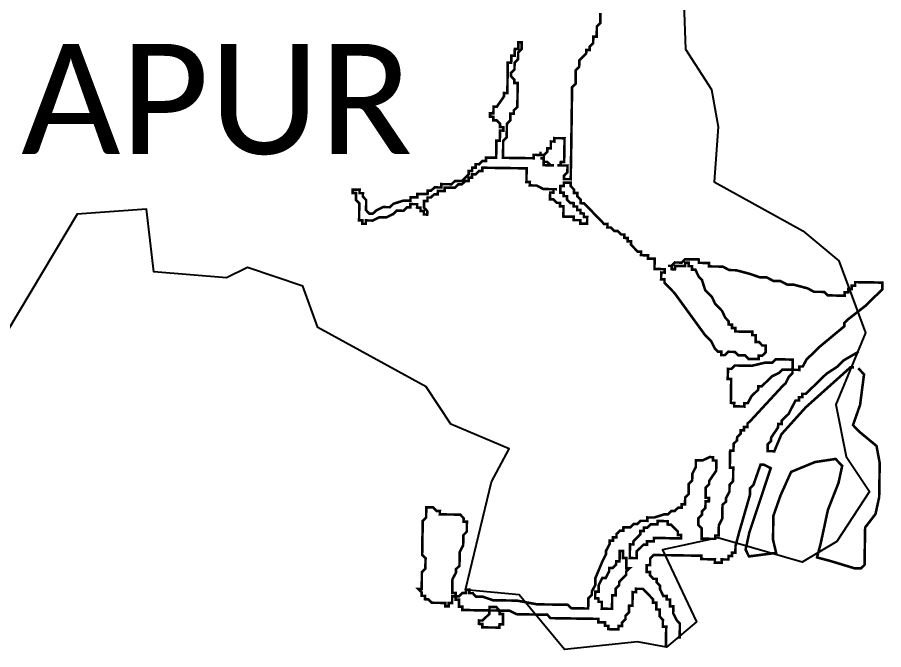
# Model space of a CAD drawing. Header units: metres. Extents: x 264905 to 267425, y 2153187 to 2156140.
# Drawn here: x 265917 to 266929, y 2153926 to 2154665 of the extents above; entities that cross this region are included whole.
import ezdxf

# ---------------------------------------------------------------- set-up
doc = ezdxf.new("R2010")
doc.units = ezdxf.units.M
for name, color, linetype in [('HIGH TIDE LINE', 6, 'Continuous'), ('village', 3, 'Continuous'), ('VILLAGE NAME', 250, 'Continuous')]:
    doc.layers.add(name, color=color, linetype=linetype)
doc.styles.get("Standard").update_dxf_attribs({"font": 'simplex.shx'})

msp = doc.modelspace()

# ---------------------------------------------------------------- linework, layer by layer
at = {"layer": 'HIGH TIDE LINE', "lineweight": 0}
msp.add_lwpolyline([(266674.6, 2153929, 3, 3, 0), (266674.6, 2153929.1, 3, 3, 0), (266674.7, 2153933.1, 3, 3, 0), (266674.7, 2153937, 3, 3, 0), (266674.8, 2153941, 3, 3, 0), (266674.8, 2153945, 3, 3, 0), (266674.9, 2153949, 3, 3, 0), (266675, 2153952.9, 3, 3, 0), (266671, 2153953, 3, 3, 0), (266671, 2153957, 3, 3, 0), (266671.1, 2153960.9, 3, 3, 0), (266667.2, 2153965, 3, 3, 0), (266667.2, 2153969, 3, 3, 0), (266667.3, 2153972.9, 3, 3, 0), (266663.3, 2153973, 3, 3, 0), (266663.4, 2153977, 3, 3, 0), (266663.4, 2153980.9, 3, 3, 0), (266659.5, 2153981, 3, 3, 0), (266659.5, 2153985, 3, 3, 0), (266655.6, 2153989, 3, 3, 0), (266651.7, 2153993, 3, 3, 0), (266647.8, 2153997.1, 3, 3, 0), (266643.8, 2153997.1, 3, 3, 0), (266639.8, 2153997.2, 3, 3, 0), (266639.8, 2153993.2, 3, 3, 0), (266635.8, 2153993.3, 3, 3, 0), (266635.7, 2153989.3, 3, 3, 0), (266635.6, 2153981.4, 3, 3, 0), (266635.6, 2153977.4, 3, 3, 0), (266631.6, 2153977.4, 3, 3, 0), (266631.5, 2153973.5, 3, 3, 0), (266631.5, 2153969.5, 3, 3, 0), (266627.4, 2153965.6, 3, 3, 0), (266627.4, 2153961.6, 3, 3, 0), (266623.3, 2153957.7, 3, 3, 0), (266623.3, 2153953.7, 3, 3, 0), (266619.3, 2153953.8, 3, 3, 0), (266619.2, 2153949.8, 3, 3, 0), (266615.3, 2153949.8, 3, 3, 0), (266611.3, 2153949.9, 3, 3, 0), (266607.3, 2153950, 3, 3, 0), (266607.4, 2153953.9, 3, 3, 0), (266603.4, 2153954, 3, 3, 0), (266603.5, 2153958, 3, 3, 0), (266599.5, 2153958, 3, 3, 0), (266595.5, 2153958.1, 3, 3, 0), (266595.6, 2153962.1, 3, 3, 0), (266591.6, 2153962.1, 3, 3, 0), (266587.6, 2153962.2, 3, 3, 0), (266583.7, 2153962.2, 3, 3, 0), (266579.7, 2153962.3, 3, 3, 0), (266575.7, 2153962.4, 3, 3, 0), (266571.7, 2153962.4, 3, 3, 0), (266559.8, 2153962.6, 3, 3, 0), (266555.8, 2153962.7, 3, 3, 0), (266551.9, 2153962.7, 3, 3, 0), (266539.9, 2153962.9, 3, 3, 0), (266536, 2153966.9, 3, 3, 0), (266532, 2153967, 3, 3, 0), (266524.1, 2153967.1, 3, 3, 0), (266516.1, 2153967.2, 3, 3, 0), (266512.2, 2153967.3, 3, 3, 0), (266508.2, 2153967.3, 3, 3, 0), (266500.2, 2153967.5, 3, 3, 0), (266492.3, 2153971.5, 3, 3, 0), (266488.4, 2153971.6, 3, 3, 0), (266484.4, 2153971.7, 3, 3, 0), (266480.4, 2153971.7, 3, 3, 0), (266476.5, 2153975.8, 3, 3, 0), (266472.5, 2153975.8, 3, 3, 0), (266468.6, 2153975.9, 3, 3, 0), (266468.5, 2153971.9, 3, 3, 0), (266472.5, 2153971.8, 3, 3, 0), (266476.4, 2153971.8, 3, 3, 0), (266480.4, 2153971.7, 3, 3, 0), (266480.4, 2153967.8, 3, 3, 0), (266484.3, 2153967.7, 3, 3, 0), (266484.3, 2153963.7, 3, 3, 0), (266484.2, 2153959.7, 3, 3, 0), (266484.2, 2153955.8, 3, 3, 0), (266480.2, 2153955.8, 3, 3, 0), (266480.1, 2153951.8, 3, 3, 0), (266476.2, 2153951.9, 3, 3, 0), (266472.2, 2153952, 3, 3, 0), (266468.2, 2153952, 3, 3, 0), (266464.2, 2153952.1, 3, 3, 0), (266460.3, 2153952.1, 3, 3, 0), (266460.3, 2153956.1, 3, 3, 0), (266456.3, 2153956.2, 3, 3, 0), (266456.4, 2153960.2, 3, 3, 0), (266460.4, 2153960.1, 3, 3, 0), (266464.4, 2153964, 3, 3, 0), (266468.4, 2153967.9, 3, 3, 0), (266468.5, 2153971.9, 3, 3, 0), (266464.5, 2153972, 3, 3, 0), (266460.5, 2153972, 3, 3, 0), (266456.6, 2153972.1, 3, 3, 0), (266452.6, 2153972.1, 3, 3, 0), (266448.6, 2153972.2, 3, 3, 0), (266444.6, 2153972.3, 3, 3, 0), (266440.7, 2153972.3, 3, 3, 0), (266436.7, 2153972.4, 3, 3, 0), (266436.8, 2153976.4, 3, 3, 0), (266432.8, 2153976.4, 3, 3, 0), (266432.8, 2153980.4, 3, 3, 0), (266432.9, 2153984.4, 3, 3, 0), (266428.9, 2153984.4, 3, 3, 0), (266429, 2153988.4, 3, 3, 0), (266425, 2153988.5, 3, 3, 0), (266425, 2153984.5, 3, 3, 0), (266424.9, 2153980.5, 3, 3, 0), (266420.9, 2153980.6, 3, 3, 0), (266420.9, 2153976.6, 3, 3, 0), (266416.9, 2153976.6, 3, 3, 0), (266416.9, 2153980.6, 3, 3, 0), (266413, 2153980.7, 3, 3, 0), (266405, 2153980.8, 3, 3, 0), (266401, 2153980.9, 3, 3, 0), (266397.1, 2153984.9, 3, 3, 0), (266393.2, 2153985, 3, 3, 0), (266393.2, 2153988.9, 3, 3, 0), (266389.2, 2153989, 3, 3, 0), (266389.3, 2153993, 3, 3, 0), (266385.4, 2153997, 3, 3, 0), (266389.4, 2153996.9, 3, 3, 0), (266389.4, 2154000.9, 3, 3, 0), (266389.6, 2154016.8, 3, 3, 0), (266393.7, 2154020.7, 3, 3, 0), (266393.7, 2154024.7, 3, 3, 0), (266393.8, 2154028.7, 3, 3, 0), (266393.9, 2154032.7, 3, 3, 0), (266389.9, 2154036.7, 3, 3, 0), (266390, 2154040.7, 3, 3, 0), (266390.1, 2154044.6, 3, 3, 0), (266390.1, 2154048.6, 3, 3, 0), (266390.2, 2154052.6, 3, 3, 0), (266390.2, 2154056.6, 3, 3, 0), (266390.3, 2154060.5, 3, 3, 0), (266390.4, 2154064.5, 3, 3, 0), (266390.4, 2154068.5, 3, 3, 0), (266390.5, 2154072.5, 3, 3, 0), (266390.5, 2154076.4, 3, 3, 0), (266394.6, 2154080.4, 3, 3, 0), (266394.6, 2154084.3, 3, 3, 0), (266394.7, 2154088.3, 3, 3, 0), (266394.7, 2154092.3, 3, 3, 0), (266398.7, 2154092.2, 3, 3, 0), (266402.7, 2154092.2, 3, 3, 0), (266406.6, 2154088.1, 3, 3, 0), (266410.6, 2154088.1, 3, 3, 0), (266410.5, 2154084.1, 3, 3, 0), (266414.5, 2154084, 3, 3, 0), (266418.5, 2154084, 3, 3, 0), (266422.5, 2154083.9, 3, 3, 0), (266426.4, 2154083.9, 3, 3, 0), (266430.4, 2154083.8, 3, 3, 0), (266434.4, 2154083.7, 3, 3, 0), (266438.3, 2154079.7, 3, 3, 0), (266438.2, 2154075.7, 3, 3, 0), (266442.2, 2154075.7, 3, 3, 0), (266442.1, 2154071.7, 3, 3, 0), (266442.1, 2154067.7, 3, 3, 0), (266442, 2154063.8, 3, 3, 0), (266438, 2154059.8, 3, 3, 0), (266437.9, 2154055.9, 3, 3, 0), (266437.9, 2154051.9, 3, 3, 0), (266437.8, 2154047.9, 3, 3, 0), (266433.7, 2154040, 3, 3, 0), (266433.7, 2154036, 3, 3, 0), (266433.5, 2154024.1, 3, 3, 0), (266429.5, 2154020.2, 3, 3, 0), (266429.4, 2154016.2, 3, 3, 0), (266425.3, 2154008.3, 3, 3, 0), (266425.2, 2154004.4, 3, 3, 0), (266425.2, 2154000.4, 3, 3, 0), (266425.1, 2153996.4, 3, 3, 0), (266425.1, 2153992.4, 3, 3, 0), (266429, 2153992.4, 3, 3, 0), (266429, 2153988.4, 3, 3, 0), (266433, 2153988.3, 3, 3, 0), (266437, 2153992.3, 3, 3, 0), (266441, 2153992.2, 3, 3, 0), (266441, 2153996.2, 3, 3, 0), (266445, 2153996.1, 3, 3, 0), (266444.9, 2153992.1, 3, 3, 0), (266448.9, 2153992.1, 3, 3, 0), (266452.8, 2153988, 3, 3, 0), (266456.8, 2153988, 3, 3, 0), (266460.8, 2153987.9, 3, 3, 0), (266472.7, 2153983.8, 3, 3, 0), (266476.6, 2153983.7, 3, 3, 0), (266480.6, 2153983.7, 3, 3, 0), (266496.5, 2153983.4, 3, 3, 0), (266500.5, 2153983.4, 3, 3, 0), (266524.3, 2153979, 3, 3, 0), (266528.2, 2153979, 3, 3, 0), (266532.2, 2153978.9, 3, 3, 0), (266548.1, 2153978.7, 3, 3, 0), (266552.1, 2153978.6, 3, 3, 0), (266556.1, 2153978.6, 3, 3, 0), (266560, 2153978.5, 3, 3, 0), (266564, 2153974.5, 3, 3, 0), (266567.9, 2153974.4, 3, 3, 0), (266571.9, 2153974.3, 3, 3, 0), (266575.9, 2153974.3, 3, 3, 0), (266579.9, 2153974.2, 3, 3, 0), (266583.8, 2153974.2, 3, 3, 0), (266583.9, 2153978.1, 3, 3, 0), (266583.9, 2153982.1, 3, 3, 0), (266584, 2153986.1, 3, 3, 0), (266588, 2153990, 3, 3, 0), (266588.1, 2153994, 3, 3, 0), (266592.2, 2154001.9, 3, 3, 0), (266592.3, 2154005.9, 3, 3, 0), (266592.3, 2154009.8, 3, 3, 0), (266600.6, 2154029.6, 3, 3, 0), (266604.6, 2154037.5, 3, 3, 0), (266604.7, 2154041.5, 3, 3, 0), (266608.8, 2154049.3, 3, 3, 0), (266608.9, 2154053.3, 3, 3, 0), (266612.8, 2154053.3, 3, 3, 0), (266612.9, 2154057.2, 3, 3, 0), (266616.9, 2154057.2, 3, 3, 0), (266616.9, 2154061.2, 3, 3, 0), (266621, 2154065.1, 3, 3, 0), (266624.9, 2154065, 3, 3, 0), (266625, 2154069, 3, 3, 0), (266629, 2154068.9, 3, 3, 0), (266632.9, 2154068.9, 3, 3, 0), (266637, 2154072.8, 3, 3, 0), (266641, 2154072.7, 3, 3, 0), (266645, 2154076.6, 3, 3, 0), (266649, 2154076.6, 3, 3, 0), (266652.9, 2154076.5, 3, 3, 0), (266653, 2154080.5, 3, 3, 0), (266657, 2154080.4, 3, 3, 0), (266660.9, 2154080.4, 3, 3, 0), (266672.9, 2154084.2, 3, 3, 0), (266676.9, 2154084.1, 3, 3, 0), (266680.9, 2154088, 3, 3, 0), (266684.9, 2154088, 3, 3, 0), (266688.9, 2154091.9, 3, 3, 0), (266692.9, 2154091.8, 3, 3, 0), (266693, 2154095.8, 3, 3, 0), (266697, 2154095.8, 3, 3, 0), (266697, 2154099.7, 3, 3, 0), (266697.1, 2154103.7, 3, 3, 0), (266701.1, 2154107.6, 3, 3, 0), (266701.3, 2154119.6, 3, 3, 0), (266705.3, 2154123.5, 3, 3, 0), (266705.4, 2154131.4, 3, 3, 0), (266709.5, 2154139.3, 3, 3, 0), (266709.6, 2154143.3, 3, 3, 0), (266709.6, 2154147.3, 3, 3, 0), (266713.6, 2154147.2, 3, 3, 0), (266717.6, 2154147.1, 3, 3, 0), (266725.6, 2154151, 3, 3, 0), (266729.6, 2154150.9, 3, 3, 0), (266729.5, 2154147, 3, 3, 0), (266733.5, 2154146.9, 3, 3, 0), (266733.4, 2154142.9, 3, 3, 0), (266733.4, 2154139, 3, 3, 0), (266733.3, 2154135, 3, 3, 0), (266725.2, 2154123.2, 3, 3, 0), (266725.1, 2154119.2, 3, 3, 0), (266721.1, 2154115.3, 3, 3, 0), (266721, 2154111.3, 3, 3, 0), (266721, 2154107.3, 3, 3, 0), (266720.9, 2154103.4, 3, 3, 0), (266724.9, 2154103.3, 3, 3, 0), (266724.8, 2154099.3, 3, 3, 0), (266720.9, 2154099.4, 3, 3, 0), (266720.8, 2154095.4, 3, 3, 0), (266720.7, 2154091.4, 3, 3, 0), (266716.7, 2154087.5, 3, 3, 0), (266716.7, 2154083.5, 3, 3, 0), (266712.6, 2154079.6, 3, 3, 0), (266712.6, 2154075.6, 3, 3, 0), (266712.5, 2154071.7, 3, 3, 0), (266716.4, 2154067.6, 3, 3, 0), (266716.4, 2154063.7, 3, 3, 0), (266716.3, 2154059.7, 3, 3, 0), (266716.2, 2154055.7, 3, 3, 0), (266720.2, 2154055.6, 3, 3, 0), (266724.2, 2154055.6, 3, 3, 0), (266728.2, 2154055.5, 3, 3, 0), (266732.1, 2154055.5, 3, 3, 0), (266732.2, 2154059.4, 3, 3, 0), (266736.2, 2154059.4, 3, 3, 0), (266736.2, 2154063.4, 3, 3, 0), (266736.3, 2154067.3, 3, 3, 0), (266736.4, 2154071.3, 3, 3, 0), (266740.4, 2154079.2, 3, 3, 0), (266740.5, 2154083.2, 3, 3, 0), (266740.6, 2154087.2, 3, 3, 0), (266740.6, 2154091.1, 3, 3, 0), (266740.7, 2154095.1, 3, 3, 0), (266744.7, 2154099, 3, 3, 0), (266744.8, 2154103, 3, 3, 0), (266748.9, 2154110.9, 3, 3, 0), (266748.9, 2154114.9, 3, 3, 0), (266749, 2154118.8, 3, 3, 0), (266753, 2154122.8, 3, 3, 0), (266753.1, 2154126.7, 3, 3, 0), (266753.1, 2154130.7, 3, 3, 0), (266753.2, 2154134.7, 3, 3, 0), (266753.3, 2154138.7, 3, 3, 0), (266749.3, 2154138.7, 3, 3, 0), (266749.3, 2154142.7, 3, 3, 0), (266749.4, 2154146.7, 3, 3, 0), (266749.5, 2154150.6, 3, 3, 0), (266749.5, 2154154.6, 3, 3, 0), (266749.6, 2154158.6, 3, 3, 0), (266753.5, 2154158.5, 3, 3, 0), (266753.6, 2154162.5, 3, 3, 0), (266753.7, 2154166.5, 3, 3, 0), (266757.7, 2154170.4, 3, 3, 0), (266757.8, 2154174.4, 3, 3, 0), (266761.8, 2154178.3, 3, 3, 0), (266761.9, 2154182.3, 3, 3, 0), (266765.8, 2154182.2, 3, 3, 0), (266765.9, 2154186.2, 3, 3, 0), (266769.9, 2154186.1, 3, 3, 0), (266769.9, 2154190.1, 3, 3, 0), (266774, 2154194, 3, 3, 0), (266810.3, 2154233.3, 3, 3, 0), (266814.4, 2154237.2, 3, 3, 0), (266818.4, 2154245.1, 3, 3, 0), (266822.5, 2154249, 3, 3, 0), (266822.5, 2154253, 3, 3, 0), (266818.6, 2154253, 3, 3, 0), (266814.6, 2154253.1, 3, 3, 0), (266810.6, 2154253.1, 3, 3, 0), (266806.6, 2154249.2, 3, 3, 0), (266798.6, 2154245.4, 3, 3, 0), (266790.5, 2154237.5, 3, 3, 0), (266786.5, 2154233.6, 3, 3, 0), (266782.5, 2154233.7, 3, 3, 0), (266782.4, 2154229.7, 3, 3, 0), (266774.4, 2154221.9, 3, 3, 0), (266770.3, 2154214, 3, 3, 0), (266766.3, 2154214, 3, 3, 0), (266766.2, 2154210, 3, 3, 0), (266762.3, 2154210.1, 3, 3, 0), (266758.3, 2154210.2, 3, 3, 0), (266754.3, 2154210.2, 3, 3, 0), (266754.4, 2154214.2, 3, 3, 0), (266750.4, 2154214.3, 3, 3, 0), (266750.5, 2154218.2, 3, 3, 0), (266750.5, 2154222.2, 3, 3, 0), (266750.6, 2154226.2, 3, 3, 0), (266750.6, 2154230.2, 3, 3, 0), (266750.7, 2154234.1, 3, 3, 0), (266750.8, 2154238.1, 3, 3, 0), (266750.8, 2154242.1, 3, 3, 0), (266746.8, 2154242.1, 3, 3, 0), (266746.9, 2154246.1, 3, 3, 0), (266747, 2154250.1, 3, 3, 0), (266747, 2154254.1, 3, 3, 0), (266751, 2154254, 3, 3, 0), (266755, 2154257.9, 3, 3, 0), (266759, 2154257.9, 3, 3, 0), (266763, 2154257.8, 3, 3, 0), (266770.9, 2154257.7, 3, 3, 0), (266774.9, 2154257.6, 3, 3, 0), (266790.9, 2154261.4, 3, 3, 0), (266794.8, 2154261.3, 3, 3, 0), (266798.8, 2154261.3, 3, 3, 0), (266802.8, 2154265.2, 3, 3, 0), (266810.8, 2154265.1, 3, 3, 0), (266814.8, 2154265, 3, 3, 0), (266818.7, 2154264.9, 3, 3, 0), (266822.7, 2154264.9, 3, 3, 0), (266822.7, 2154260.9, 3, 3, 0), (266822.6, 2154256.9, 3, 3, 0), (266822.5, 2154253, 3, 3, 0), (266826.5, 2154252.9, 3, 3, 0), (266830.5, 2154252.8, 3, 3, 0), (266830.5, 2154256.8, 3, 3, 0), (266834.5, 2154256.8, 3, 3, 0), (266838.6, 2154264.6, 3, 3, 0), (266842.6, 2154268.6, 3, 3, 0), (266846.7, 2154272.5, 3, 3, 0), (266850.7, 2154276.4, 3, 3, 0), (266854.7, 2154280.3, 3, 3, 0), (266882.9, 2154303.7, 3, 3, 0), (266883, 2154307.7, 3, 3, 0), (266887, 2154311.6, 3, 3, 0), (266907.1, 2154327.2, 3, 3, 0), (266915.2, 2154335.1, 3, 3, 0), (266923.3, 2154342.9, 3, 3, 0), (266927.3, 2154346.8, 3, 3, 0), (266927.4, 2154350.8, 3, 3, 0), (266927.4, 2154354.8, 3, 3, 0), (266923.4, 2154354.8, 3, 3, 0), (266919.5, 2154354.9, 3, 3, 0), (266915.5, 2154355, 3, 3, 0), (266911.5, 2154355, 3, 3, 0), (266907.5, 2154355.1, 3, 3, 0), (266903.6, 2154355.1, 3, 3, 0), (266899.6, 2154355.2, 3, 3, 0), (266895.6, 2154355.3, 3, 3, 0), (266895.6, 2154351.3, 3, 3, 0), (266891.6, 2154351.3, 3, 3, 0), (266891.5, 2154347.4, 3, 3, 0), (266887.6, 2154347.4, 3, 3, 0), (266887.5, 2154343.4, 3, 3, 0), (266883.5, 2154343.5, 3, 3, 0), (266883.5, 2154339.5, 3, 3, 0), (266879.5, 2154339.6, 3, 3, 0), (266875.5, 2154339.6, 3, 3, 0), (266871.5, 2154339.7, 3, 3, 0), (266867.6, 2154339.8, 3, 3, 0), (266863.6, 2154339.8, 3, 3, 0), (266859.7, 2154343.9, 3, 3, 0), (266847.7, 2154344, 3, 3, 0), (266839.9, 2154348.1, 3, 3, 0), (266824, 2154352.3, 3, 3, 0), (266820, 2154352.4, 3, 3, 0), (266816.1, 2154352.5, 3, 3, 0), (266808.2, 2154356.6, 3, 3, 0), (266804.2, 2154356.6, 3, 3, 0), (266800.2, 2154356.7, 3, 3, 0), (266792.3, 2154360.8, 3, 3, 0), (266788.4, 2154360.8, 3, 3, 0), (266784.4, 2154360.9, 3, 3, 0), (266772.5, 2154365, 3, 3, 0), (266756.7, 2154369.2, 3, 3, 0), (266752.7, 2154369.3, 3, 3, 0), (266748.7, 2154369.4, 3, 3, 0), (266740.8, 2154373.5, 3, 3, 0), (266736.9, 2154373.5, 3, 3, 0), (266732.9, 2154373.6, 3, 3, 0), (266728.9, 2154373.6, 3, 3, 0), (266724.9, 2154373.7, 3, 3, 0), (266725, 2154377.7, 3, 3, 0), (266721, 2154377.7, 3, 3, 0), (266717, 2154377.8, 3, 3, 0), (266713.1, 2154377.8, 3, 3, 0), (266713.1, 2154381.8, 3, 3, 0), (266709.2, 2154381.9, 3, 3, 0), (266705.2, 2154381.9, 3, 3, 0), (266701.2, 2154382, 3, 3, 0), (266697.2, 2154382.1, 3, 3, 0), (266693.2, 2154378.1, 3, 3, 0), (266689.2, 2154378.2, 3, 3, 0), (266685.2, 2154378.3, 3, 3, 0), (266681.2, 2154374.3, 3, 3, 0), (266677.2, 2154374.4, 3, 3, 0), (266681.2, 2154374.3, 3, 3, 0), (266681.2, 2154370.4, 3, 3, 0), (266685.1, 2154370.3, 3, 3, 0), (266685.2, 2154374.3, 3, 3, 0), (266689.2, 2154374.2, 3, 3, 0), (266693.1, 2154374.2, 3, 3, 0), (266697.1, 2154374.1, 3, 3, 0), (266697.2, 2154378.1, 3, 3, 0), (266701.1, 2154378, 3, 3, 0), (266701.1, 2154374, 3, 3, 0), (266705.1, 2154374, 3, 3, 0), (266705, 2154370, 3, 3, 0), (266709, 2154370, 3, 3, 0), (266712.8, 2154361.9, 3, 3, 0), (266716.7, 2154357.9, 3, 3, 0), (266720.5, 2154345.9, 3, 3, 0), (266724.5, 2154341.9, 3, 3, 0), (266728.4, 2154337.9, 3, 3, 0), (266732.2, 2154329.8, 3, 3, 0), (266736.2, 2154325.8, 3, 3, 0), (266740.1, 2154321.8, 3, 3, 0), (266743.9, 2154313.8, 3, 3, 0), (266747.8, 2154309.7, 3, 3, 0), (266747.8, 2154305.8, 3, 3, 0), (266751.8, 2154305.7, 3, 3, 0), (266751.7, 2154301.7, 3, 3, 0), (266755.7, 2154301.7, 3, 3, 0), (266755.6, 2154297.7, 3, 3, 0), (266759.6, 2154297.6, 3, 3, 0), (266763.6, 2154297.6, 3, 3, 0), (266771.5, 2154297.4, 3, 3, 0), (266775.5, 2154297.4, 3, 3, 0), (266775.4, 2154293.4, 3, 3, 0), (266779.4, 2154293.4, 3, 3, 0), (266779.3, 2154289.4, 3, 3, 0), (266779.3, 2154285.4, 3, 3, 0), (266783.3, 2154285.3, 3, 3, 0), (266787.2, 2154281.3, 3, 3, 0), (266791.2, 2154281.3, 3, 3, 0), (266791.1, 2154277.3, 3, 3, 0), (266791, 2154273.3, 3, 3, 0), (266787, 2154269.4, 3, 3, 0), (266783, 2154269.4, 3, 3, 0), (266783, 2154265.5, 3, 3, 0), (266779, 2154265.5, 3, 3, 0), (266775, 2154265.6, 3, 3, 0), (266771, 2154265.6, 3, 3, 0), (266767.1, 2154269.7, 3, 3, 0), (266763.1, 2154269.7, 3, 3, 0), (266759.2, 2154269.8, 3, 3, 0), (266755.3, 2154273.8, 3, 3, 0), (266751.3, 2154273.9, 3, 3, 0), (266747.3, 2154274, 3, 3, 0), (266743.3, 2154270, 3, 3, 0), (266739.3, 2154270.1, 3, 3, 0), (266739.4, 2154274.1, 3, 3, 0), (266735.4, 2154274.1, 3, 3, 0), (266731.5, 2154278.2, 3, 3, 0), (266727.6, 2154286.2, 3, 3, 0), (266719.8, 2154294.2, 3, 3, 0), (266684.7, 2154342.5, 3, 3, 0), (266680.8, 2154346.5, 3, 3, 0), (266676.9, 2154350.5, 3, 3, 0), (266673, 2154354.6, 3, 3, 0), (266673, 2154358.6, 3, 3, 0), (266669, 2154358.6, 3, 3, 0), (266669.1, 2154362.6, 3, 3, 0), (266669.2, 2154366.6, 3, 3, 0), (266673.1, 2154366.5, 3, 3, 0), (266673.2, 2154370.5, 3, 3, 0), (266669.2, 2154370.5, 3, 3, 0), (266665.3, 2154370.6, 3, 3, 0), (266661.3, 2154370.7, 3, 3, 0), (266661.3, 2154374.6, 3, 3, 0), (266661.4, 2154378.6, 3, 3, 0), (266661.5, 2154382.6, 3, 3, 0), (266657.5, 2154382.6, 3, 3, 0), (266653.5, 2154382.7, 3, 3, 0), (266653.6, 2154386.7, 3, 3, 0), (266649.6, 2154386.7, 3, 3, 0), (266645.6, 2154386.8, 3, 3, 0), (266645.7, 2154390.8, 3, 3, 0), (266641.7, 2154390.8, 3, 3, 0), (266637.8, 2154394.9, 3, 3, 0), (266633.9, 2154398.9, 3, 3, 0), (266633.9, 2154402.9, 3, 3, 0), (266629.9, 2154402.9, 3, 3, 0), (266630, 2154406.9, 3, 3, 0), (266626, 2154407, 3, 3, 0), (266626.1, 2154410.9, 3, 3, 0), (266622.1, 2154411, 3, 3, 0), (266618.2, 2154415, 3, 3, 0), (266614.2, 2154415.1, 3, 3, 0), (266610.3, 2154419.1, 3, 3, 0), (266606.3, 2154419.2, 3, 3, 0), (266606.4, 2154423.2, 3, 3, 0), (266602.4, 2154423.2, 3, 3, 0), (266598.5, 2154427.3, 3, 3, 0), (266594.6, 2154431.3, 3, 3, 0), (266590.7, 2154435.3, 3, 3, 0), (266586.8, 2154439.4, 3, 3, 0), (266578.9, 2154447.4, 3, 3, 0), (266574.9, 2154447.5, 3, 3, 0), (266575, 2154451.5, 3, 3, 0), (266571.1, 2154455.5, 3, 3, 0), (266571.2, 2154459.5, 3, 3, 0), (266567.2, 2154459.5, 3, 3, 0), (266567.2, 2154463.5, 3, 3, 0), (266563.3, 2154467.5, 3, 3, 0), (266563.4, 2154471.5, 3, 3, 0), (266559.4, 2154471.6, 3, 3, 0), (266555.4, 2154471.6, 3, 3, 0), (266555.4, 2154467.7, 3, 3, 0), (266551.4, 2154467.7, 3, 3, 0), (266551.3, 2154463.7, 3, 3, 0), (266551.3, 2154459.8, 3, 3, 0), (266555.3, 2154459.7, 3, 3, 0), (266555.2, 2154455.7, 3, 3, 0), (266559.2, 2154455.7, 3, 3, 0), (266559.1, 2154451.7, 3, 3, 0), (266563, 2154447.7, 3, 3, 0), (266567, 2154447.6, 3, 3, 0), (266566.9, 2154443.6, 3, 3, 0), (266570.9, 2154443.6, 3, 3, 0), (266570.9, 2154439.6, 3, 3, 0), (266574.8, 2154439.5, 3, 3, 0), (266574.8, 2154435.6, 3, 3, 0), (266578.7, 2154435.5, 3, 3, 0), (266578.7, 2154431.5, 3, 3, 0), (266582.7, 2154431.5, 3, 3, 0), (266582.6, 2154427.5, 3, 3, 0), (266582.5, 2154423.5, 3, 3, 0), (266578.6, 2154423.6, 3, 3, 0), (266574.6, 2154423.6, 3, 3, 0), (266574.7, 2154427.6, 3, 3, 0), (266570.7, 2154427.7, 3, 3, 0), (266566.7, 2154427.7, 3, 3, 0), (266566.8, 2154431.7, 3, 3, 0), (266562.8, 2154431.8, 3, 3, 0), (266558.8, 2154431.8, 3, 3, 0), (266554.8, 2154431.9, 3, 3, 0), (266554.9, 2154435.9, 3, 3, 0), (266555, 2154439.8, 3, 3, 0), (266555, 2154443.8, 3, 3, 0), (266551, 2154443.9, 3, 3, 0), (266551.1, 2154447.8, 3, 3, 0), (266547.1, 2154447.9, 3, 3, 0), (266543.2, 2154451.9, 3, 3, 0), (266539.2, 2154452, 3, 3, 0), (266539.3, 2154456, 3, 3, 0), (266539.4, 2154460, 3, 3, 0), (266543.3, 2154459.9, 3, 3, 0), (266543.4, 2154463.9, 3, 3, 0), (266547.4, 2154463.8, 3, 3, 0), (266543.4, 2154463.9, 3, 3, 0), (266539.4, 2154463.9, 3, 3, 0), (266535.4, 2154464, 3, 3, 0), (266531.5, 2154464, 3, 3, 0), (266523.6, 2154468.1, 3, 3, 0), (266519.6, 2154468.2, 3, 3, 0), (266515.6, 2154468.3, 3, 3, 0), (266515.7, 2154472.2, 3, 3, 0), (266511.7, 2154472.3, 3, 3, 0), (266511.8, 2154476.3, 3, 3, 0), (266511.8, 2154480.2, 3, 3, 0), (266511.9, 2154484.2, 3, 3, 0), (266511.9, 2154488.2, 3, 3, 0), (266508, 2154488.3, 3, 3, 0), (266504, 2154488.3, 3, 3, 0), (266500, 2154488.4, 3, 3, 0), (266496, 2154488.4, 3, 3, 0), (266492.1, 2154488.5, 3, 3, 0), (266488.1, 2154488.5, 3, 3, 0), (266480.1, 2154488.7, 3, 3, 0), (266476.2, 2154488.7, 3, 3, 0), (266472.2, 2154488.8, 3, 3, 0), (266468.2, 2154488.8, 3, 3, 0), (266464.2, 2154488.9, 3, 3, 0), (266460.3, 2154489, 3, 3, 0), (266460.2, 2154485, 3, 3, 0), (266456.2, 2154485, 3, 3, 0), (266452.2, 2154481.1, 3, 3, 0), (266448.2, 2154481.2, 3, 3, 0), (266448.2, 2154477.2, 3, 3, 0), (266444.2, 2154477.3, 3, 3, 0), (266444.1, 2154473.3, 3, 3, 0), (266440.2, 2154473.4, 3, 3, 0), (266436.1, 2154469.4, 3, 3, 0), (266432.1, 2154469.5, 3, 3, 0), (266428.1, 2154465.6, 3, 3, 0), (266424.1, 2154465.6, 3, 3, 0), (266420.2, 2154465.7, 3, 3, 0), (266416.2, 2154465.8, 3, 3, 0), (266416.1, 2154461.8, 3, 3, 0), (266412.2, 2154461.8, 3, 3, 0), (266408.2, 2154461.9, 3, 3, 0), (266408.1, 2154457.9, 3, 3, 0), (266404.1, 2154458, 3, 3, 0), (266400.1, 2154454.1, 3, 3, 0), (266396.1, 2154454.1, 3, 3, 0), (266396.1, 2154450.1, 3, 3, 0), (266392.1, 2154450.2, 3, 3, 0), (266392, 2154446.2, 3, 3, 0), (266392, 2154442.3, 3, 3, 0), (266395.9, 2154438.2, 3, 3, 0), (266395.8, 2154434.2, 3, 3, 0), (266391.9, 2154434.3, 3, 3, 0), (266391.9, 2154438.3, 3, 3, 0), (266388, 2154438.3, 3, 3, 0), (266388, 2154442.3, 3, 3, 0), (266384, 2154442.4, 3, 3, 0), (266384.1, 2154446.3, 3, 3, 0), (266380.1, 2154446.4, 3, 3, 0), (266376.1, 2154446.5, 3, 3, 0), (266376.1, 2154442.5, 3, 3, 0), (266372.1, 2154442.6, 3, 3, 0), (266368.1, 2154438.6, 3, 3, 0), (266364.1, 2154438.7, 3, 3, 0), (266360.1, 2154438.8, 3, 3, 0), (266356.1, 2154434.8, 3, 3, 0), (266348.1, 2154431, 3, 3, 0), (266344.1, 2154431, 3, 3, 0), (266340.1, 2154431.1, 3, 3, 0), (266332.1, 2154427.2, 3, 3, 0), (266328.2, 2154427.3, 3, 3, 0), (266324.2, 2154427.4, 3, 3, 0), (266324.1, 2154423.4, 3, 3, 0), (266320.1, 2154423.4, 3, 3, 0), (266320.2, 2154427.4, 3, 3, 0), (266316.2, 2154427.5, 3, 3, 0), (266316.3, 2154431.4, 3, 3, 0), (266316.3, 2154435.4, 3, 3, 0), (266316.4, 2154439.4, 3, 3, 0), (266316.5, 2154443.4, 3, 3, 0), (266316.5, 2154447.4, 3, 3, 0), (266312.6, 2154451.4, 3, 3, 0), (266312.7, 2154455.4, 3, 3, 0), (266312.7, 2154459.3, 3, 3, 0), (266308.7, 2154459.4, 3, 3, 0), (266308.8, 2154463.4, 3, 3, 0), (266312.8, 2154463.3, 3, 3, 0), (266316.8, 2154463.3, 3, 3, 0), (266316.7, 2154459.3, 3, 3, 0), (266320.7, 2154459.2, 3, 3, 0), (266320.6, 2154455.2, 3, 3, 0), (266324.5, 2154451.2, 3, 3, 0), (266324.5, 2154447.2, 3, 3, 0), (266324.4, 2154443.3, 3, 3, 0), (266324.4, 2154439.3, 3, 3, 0), (266328.3, 2154435.2, 3, 3, 0), (266332.2, 2154435.2, 3, 3, 0), (266336.3, 2154439.1, 3, 3, 0), (266344.3, 2154443, 3, 3, 0), (266352.2, 2154442.8, 3, 3, 0), (266356.3, 2154446.8, 3, 3, 0), (266368.3, 2154450.6, 3, 3, 0), (266372.2, 2154450.5, 3, 3, 0), (266376.2, 2154450.4, 3, 3, 0), (266376.3, 2154454.4, 3, 3, 0), (266380.2, 2154454.4, 3, 3, 0), (266384.2, 2154454.3, 3, 3, 0), (266384.3, 2154458.3, 3, 3, 0), (266388.2, 2154458.2, 3, 3, 0), (266392.2, 2154458.2, 3, 3, 0), (266396.2, 2154458.1, 3, 3, 0), (266396.3, 2154462.1, 3, 3, 0), (266400.2, 2154462, 3, 3, 0), (266404.3, 2154465.9, 3, 3, 0), (266408.2, 2154465.9, 3, 3, 0), (266412.2, 2154465.8, 3, 3, 0), (266412.3, 2154469.8, 3, 3, 0), (266416.2, 2154469.7, 3, 3, 0), (266420.2, 2154469.7, 3, 3, 0), (266424.2, 2154469.6, 3, 3, 0), (266428.2, 2154473.5, 3, 3, 0), (266432.2, 2154473.5, 3, 3, 0), (266436.2, 2154473.4, 3, 3, 0), (266440.2, 2154477.3, 3, 3, 0), (266444.2, 2154481.2, 3, 3, 0), (266444.3, 2154485.2, 3, 3, 0), (266448.3, 2154485.2, 3, 3, 0), (266448.3, 2154489.1, 3, 3, 0), (266452.3, 2154489.1, 3, 3, 0), (266452.4, 2154493.1, 3, 3, 0), (266456.4, 2154493, 3, 3, 0), (266460.4, 2154496.9, 3, 3, 0), (266464.4, 2154496.9, 3, 3, 0), (266464.4, 2154500.8, 3, 3, 0), (266468.4, 2154500.8, 3, 3, 0), (266472.4, 2154500.7, 3, 3, 0), (266476.3, 2154500.6, 3, 3, 0), (266476.4, 2154504.6, 3, 3, 0), (266476.5, 2154508.6, 3, 3, 0), (266476.5, 2154512.6, 3, 3, 0), (266476.6, 2154516.6, 3, 3, 0), (266476.6, 2154520.5, 3, 3, 0), (266480.6, 2154520.5, 3, 3, 0), (266480.7, 2154524.4, 3, 3, 0), (266480.7, 2154528.4, 3, 3, 0), (266480.8, 2154532.4, 3, 3, 0), (266484.8, 2154532.3, 3, 3, 0), (266484.8, 2154536.3, 3, 3, 0), (266480.9, 2154536.4, 3, 3, 0), (266480.9, 2154540.3, 3, 3, 0), (266477, 2154544.4, 3, 3, 0), (266473, 2154544.4, 3, 3, 0), (266473.1, 2154548.4, 3, 3, 0), (266469.1, 2154548.5, 3, 3, 0), (266469.2, 2154552.4, 3, 3, 0), (266473.1, 2154552.4, 3, 3, 0), (266473.2, 2154556.4, 3, 3, 0), (266473.3, 2154560.3, 3, 3, 0), (266477.2, 2154560.3, 3, 3, 0), (266485.4, 2154572.1, 3, 3, 0), (266485.4, 2154576.1, 3, 3, 0), (266489.4, 2154576, 3, 3, 0), (266489.4, 2154580, 3, 3, 0), (266489.5, 2154584, 3, 3, 0), (266489.6, 2154587.9, 3, 3, 0), (266489.6, 2154591.9, 3, 3, 0), (266489.7, 2154595.9, 3, 3, 0), (266489.7, 2154599.9, 3, 3, 0), (266489.8, 2154603.8, 3, 3, 0), (266489.9, 2154607.8, 3, 3, 0), (266489.9, 2154611.8, 3, 3, 0), (266493.9, 2154611.7, 3, 3, 0), (266494, 2154615.7, 3, 3, 0), (266494, 2154619.7, 3, 3, 0), (266498, 2154619.6, 3, 3, 0), (266498, 2154623.6, 3, 3, 0), (266498.1, 2154627.6, 3, 3, 0), (266502.1, 2154627.5, 3, 3, 0), (266502.1, 2154631.5, 3, 3, 0), (266502.2, 2154635.5, 3, 3, 0), (266506.2, 2154635.4, 3, 3, 0), (266506.1, 2154631.4, 3, 3, 0), (266506.1, 2154627.5, 3, 3, 0), (266502, 2154623.5, 3, 3, 0), (266502, 2154619.6, 3, 3, 0), (266501.9, 2154615.6, 3, 3, 0), (266497.9, 2154611.7, 3, 3, 0), (266497.8, 2154607.7, 3, 3, 0), (266497.8, 2154603.7, 3, 3, 0), (266493.7, 2154599.8, 3, 3, 0), (266493.7, 2154595.8, 3, 3, 0), (266497.6, 2154591.8, 3, 3, 0), (266497.5, 2154587.8, 3, 3, 0), (266501.5, 2154587.8, 3, 3, 0), (266501.4, 2154583.8, 3, 3, 0), (266501.4, 2154579.8, 3, 3, 0), (266501.3, 2154575.8, 3, 3, 0), (266501.3, 2154571.9, 3, 3, 0), (266501.2, 2154567.9, 3, 3, 0), (266501.1, 2154563.9, 3, 3, 0), (266501.1, 2154559.9, 3, 3, 0), (266497, 2154556, 3, 3, 0), (266497, 2154552, 3, 3, 0), (266493, 2154552.1, 3, 3, 0), (266493, 2154548.1, 3, 3, 0), (266492.9, 2154544.1, 3, 3, 0), (266488.9, 2154540.2, 3, 3, 0), (266488.8, 2154536.3, 3, 3, 0), (266488.7, 2154528.3, 3, 3, 0), (266488.6, 2154524.3, 3, 3, 0), (266484.6, 2154520.4, 3, 3, 0), (266484.5, 2154516.4, 3, 3, 0), (266484.5, 2154512.5, 3, 3, 0), (266484.4, 2154508.5, 3, 3, 0), (266484.4, 2154504.5, 3, 3, 0), (266484.3, 2154500.5, 3, 3, 0), (266488.3, 2154500.5, 3, 3, 0), (266492.2, 2154500.4, 3, 3, 0), (266496.2, 2154500.4, 3, 3, 0), (266500.2, 2154500.3, 3, 3, 0), (266504.2, 2154500.2, 3, 3, 0), (266508.1, 2154500.2, 3, 3, 0), (266512.1, 2154500.1, 3, 3, 0), (266516.1, 2154500.1, 3, 3, 0), (266520.1, 2154500, 3, 3, 0), (266520.1, 2154504, 3, 3, 0), (266524.1, 2154503.9, 3, 3, 0), (266528.1, 2154503.9, 3, 3, 0), (266528.1, 2154507.8, 3, 3, 0), (266528.1, 2154503.9, 3, 3, 0), (266532.1, 2154503.8, 3, 3, 0), (266532, 2154499.8, 3, 3, 0), (266528, 2154499.9, 3, 3, 0), (266532, 2154499.8, 3, 3, 0), (266531.9, 2154495.8, 3, 3, 0), (266531.9, 2154491.9, 3, 3, 0), (266535.8, 2154491.8, 3, 3, 0), (266539.8, 2154491.8, 3, 3, 0), (266543.8, 2154491.7, 3, 3, 0), (266539.8, 2154491.8, 3, 3, 0), (266535.9, 2154495.8, 3, 3, 0), (266531.9, 2154495.8, 3, 3, 0), (266532, 2154499.8, 3, 3, 0), (266532.1, 2154503.8, 3, 3, 0), (266536.1, 2154507.7, 3, 3, 0), (266536.1, 2154511.7, 3, 3, 0), (266540.1, 2154511.6, 3, 3, 0), (266540.2, 2154515.6, 3, 3, 0), (266540.2, 2154519.6, 3, 3, 0), (266544.2, 2154519.5, 3, 3, 0), (266544.3, 2154523.5, 3, 3, 0), (266548.2, 2154523.4, 3, 3, 0), (266552.2, 2154523.4, 3, 3, 0), (266556.2, 2154523.3, 3, 3, 0), (266556.1, 2154519.3, 3, 3, 0), (266556.1, 2154515.4, 3, 3, 0), (266556, 2154511.4, 3, 3, 0), (266556, 2154507.4, 3, 3, 0), (266555.9, 2154503.4, 3, 3, 0), (266555.8, 2154499.5, 3, 3, 0), (266555.8, 2154495.5, 3, 3, 0), (266551.8, 2154495.6, 3, 3, 0), (266551.7, 2154491.6, 3, 3, 0), (266547.8, 2154491.6, 3, 3, 0), (266551.7, 2154491.6, 3, 3, 0), (266555.7, 2154491.5, 3, 3, 0), (266559.7, 2154491.5, 3, 3, 0), (266559.6, 2154487.5, 3, 3, 0), (266559.6, 2154483.5, 3, 3, 0), (266555.5, 2154479.6, 3, 3, 0), (266555.5, 2154475.6, 3, 3, 0), (266559.5, 2154475.6, 3, 3, 0), (266563.4, 2154475.5, 3, 3, 0), (266563.5, 2154479.5, 3, 3, 0), (266563.6, 2154483.5, 3, 3, 0), (266563.6, 2154487.4, 3, 3, 0), (266563.7, 2154491.4, 3, 3, 0), (266563.7, 2154495.4, 3, 3, 0), (266563.9, 2154503.3, 3, 3, 0), (266563.9, 2154507.3, 3, 3, 0), (266564, 2154511.3, 3, 3, 0), (266564, 2154515.3, 3, 3, 0), (266564.1, 2154519.2, 3, 3, 0), (266564.3, 2154531.2, 3, 3, 0), (266564.3, 2154535.1, 3, 3, 0), (266564.4, 2154539.1, 3, 3, 0), (266564.4, 2154543.1, 3, 3, 0), (266564.5, 2154547.1, 3, 3, 0), (266564.6, 2154551, 3, 3, 0), (266564.6, 2154555, 3, 3, 0), (266564.7, 2154559, 3, 3, 0), (266564.7, 2154563, 3, 3, 0), (266564.8, 2154566.9, 3, 3, 0), (266564.9, 2154574.9, 3, 3, 0), (266565, 2154582.8, 3, 3, 0), (266569.1, 2154586.8, 3, 3, 0), (266569.1, 2154590.7, 3, 3, 0), (266569.2, 2154594.7, 3, 3, 0), (266569.2, 2154598.7, 3, 3, 0), (266569.3, 2154602.7, 3, 3, 0), (266573.3, 2154606.6, 3, 3, 0), (266573.4, 2154610.5, 3, 3, 0), (266573.5, 2154614.5, 3, 3, 0), (266577.5, 2154618.4, 3, 3, 0), (266581.5, 2154622.4, 3, 3, 0), (266581.6, 2154626.3, 3, 3, 0), (266585.6, 2154626.3, 3, 3, 0), (266585.6, 2154630.3, 3, 3, 0), (266589.6, 2154634.2, 3, 3, 0), (266589.7, 2154638.1, 3, 3, 0), (266589.8, 2154642.1, 3, 3, 0), (266593.7, 2154642.1, 3, 3, 0), (266593.8, 2154646, 3, 3, 0), (266593.9, 2154650, 3, 3, 0), (266593.9, 2154654, 3, 3, 0), (266598, 2154657.9, 3, 3, 0), (266598, 2154661.9, 3, 3, 0), (266598.1, 2154665.9, 3, 3, 0), (266598.1, 2154669.8, 3, 3, 0)], format="xyseb", dxfattribs=at)
at = {"layer": 'HIGH TIDE LINE', "lineweight": 0, "const_width": 3}
for points in [[(266899.6, 2154274), (266882.3, 2154264), (266878.3, 2154260.1), (266874.3, 2154256.2), (266862.2, 2154248.4), (266858.2, 2154244.5), (266854.2, 2154240.6), (266838, 2154224.9), (266834, 2154224.9), (266834, 2154221), (266830, 2154221), (266830, 2154217.1), (266826, 2154217.1), (266817.8, 2154201.3), (266809.7, 2154193.5), (266809.7, 2154189.5), (266805.7, 2154189.6), (266805.6, 2154185.6), (266797.5, 2154173.8), (266797.4, 2154169.8), (266793.4, 2154165.9), (266793.3, 2154158), (266801.2, 2154157.8), (266809.5, 2154177.6), (266837.8, 2154209), (266890.2, 2154255.9), (266894.1, 2154255.9)], [(266899.2, 2154254.7), (266906, 2154247.7), (266901.4, 2154212), (266893.1, 2154188.3), (266901, 2154180.2), (266920.6, 2154164), (266924.3, 2154144.1), (266923.7, 2154104.3), (266919.4, 2154084.5), (266907.3, 2154068.8), (266906.9, 2154044.9), (266906.6, 2154025), (266902.6, 2154021.1), (266894.6, 2154021.2), (266866.9, 2154029.6), (266851.1, 2154033.8), (266855.3, 2154049.7), (266863.8, 2154089.3), (266876.2, 2154120.9), (266880.5, 2154140.8), (266872.7, 2154148.8), (266848.8, 2154145.2), (266820.8, 2154133.7), (266808.4, 2154106), (266800.1, 2154082.3), (266799.7, 2154054.5), (266803.5, 2154038.5), (266799.5, 2154038.6), (266771.6, 2154035), (266767.7, 2154043), (266772, 2154062.8), (266797, 2154138), (266789.1, 2154142.1), (266785.1, 2154142.2), (266776.8, 2154118.4), (266772.8, 2154114.5), (266772.7, 2154110.5), (266772.7, 2154106.6), (266760.1, 2154063), (266755.9, 2154047.2), (266755.8, 2154043.2), (266755.8, 2154039.2), (266751.8, 2154039.3), (266751.7, 2154035.3), (266747.7, 2154035.4), (266747.7, 2154031.4), (266743.7, 2154031.4), (266739.7, 2154031.5), (266739.7, 2154027.5), (266735.7, 2154027.6), (266731.7, 2154027.6), (266731.8, 2154031.6), (266727.8, 2154031.7), (266723.8, 2154031.7), (266719.9, 2154031.8), (266715.9, 2154031.9), (266715.9, 2154035.8), (266712, 2154035.9), (266704, 2154036), (266700, 2154036.1), (266696.1, 2154036.1), (266692.1, 2154036.2), (266680.2, 2154036.4), (266676.2, 2154036.4), (266672.2, 2154036.5), (266668.2, 2154036.5), (266664.3, 2154036.6), (266660.3, 2154036.7), (266656.3, 2154032.7), (266656.2, 2154028.8), (266656.1, 2154024.8), (266652.2, 2154024.8), (266652.1, 2154020.9), (266652.1, 2154016.9), (266656, 2154016.8), (266656, 2154012.9), (266659.9, 2154008.8), (266663.9, 2154008.8), (266663.8, 2154004.8), (266667.7, 2154000.8), (266667.7, 2153996.8), (266671.5, 2153988.8), (266675.5, 2153988.7), (266675.4, 2153984.7), (266679.4, 2153984.7), (266679.3, 2153980.7), (266679.3, 2153976.7), (266683.3, 2153976.7), (266683.2, 2153972.7), (266683.1, 2153968.7), (266687, 2153960.7), (266690.9, 2153956.7), (266690.9, 2153952.7), (266690.8, 2153948.7), (266690.7, 2153944.7), (266690.7, 2153940.8), (266690.7, 2153938.8)]]:
    msp.add_lwpolyline(points, dxfattribs=at)
for points in [[(266644.8, 2154064.7), (266644.8, 2154060.7), (266640.7, 2154056.8), (266636.7, 2154052.9), (266636.6, 2154048.9), (266632.6, 2154049), (266632.6, 2154045), (266632.5, 2154041), (266632.5, 2154037.1), (266632.4, 2154033.1), (266636.4, 2154033), (266640.4, 2154033), (266640.4, 2154037), (266640.5, 2154040.9), (266644.5, 2154044.8), (266648.5, 2154048.8), (266652.5, 2154048.7), (266652.6, 2154052.7), (266656.6, 2154052.6), (266660.5, 2154052.6), (266660.6, 2154056.5), (266664.6, 2154056.5), (266668.5, 2154056.4), (266672.5, 2154056.4), (266676.5, 2154056.3), (266680.5, 2154056.2), (266684.4, 2154056.2), (266688.4, 2154056.1), (266692.4, 2154056.1), (266692.4, 2154060), (266688.5, 2154060.1), (266688.5, 2154064.1), (266684.6, 2154068.1), (266680.7, 2154072.1), (266676.7, 2154072.2), (266676.8, 2154076.2), (266672.8, 2154076.2), (266668.8, 2154076.3), (266664.9, 2154076.4), (266664.8, 2154072.4), (266660.8, 2154072.4), (266656.9, 2154072.5), (266652.8, 2154068.6), (266648.8, 2154068.6), (266648.8, 2154064.7)], [(266604.2, 2154009.7), (266600.3, 2154009.7), (266596.2, 2154001.8), (266596.1, 2153997.8), (266596, 2153993.9), (266592.1, 2153993.9), (266592, 2153990), (266592, 2153986), (266595.9, 2153985.9), (266595.9, 2153981.9), (266599.8, 2153981.9), (266599.8, 2153977.9), (266599.7, 2153973.9), (266603.7, 2153973.9), (266607.7, 2153973.8), (266611.7, 2153973.8), (266611.7, 2153977.7), (266611.8, 2153981.7), (266611.9, 2153989.7), (266615.9, 2153989.6), (266615.9, 2153993.6), (266616, 2153997.5), (266620, 2154001.5), (266620.1, 2154005.4), (266624.1, 2154009.4), (266628.1, 2154013.3), (266628.2, 2154017.3), (266632.2, 2154021.2), (266628.3, 2154021.2), (266628.3, 2154025.2), (266628.4, 2154029.2), (266628.4, 2154033.2), (266624.5, 2154033.2), (266624.5, 2154037.2), (266624.6, 2154041.2), (266620.6, 2154041.2), (266620.5, 2154037.2), (266620.5, 2154033.3), (266620.4, 2154029.3), (266616.5, 2154029.4), (266616.4, 2154025.4), (266612.4, 2154021.5), (266608.4, 2154021.5), (266608.3, 2154017.5)]]:
    msp.add_lwpolyline(points, close=True, dxfattribs=at)
at = {"layer": 'village', "color": 3}
msp.add_polyline3d([(266691.7, 2154789, 0), (266697.3, 2154627.5, 0), (266727.9, 2154580.3, 0), (266735.5, 2154536.7, 0), (266731, 2154472.4, 0), (266834.6, 2154415.1, 0), (266876.6, 2154380.2, 0), (266907.9, 2154296.2, 0), (266872.9, 2154212.5, 0), (266885.3, 2154151.7, 0), (266912.3, 2154110.9, 0), (266874.1, 2154052.6, 0), (266833.7, 2154028.1, 0), (266735.2, 2154056.5, 0), (266670.7, 2154042.8, 0), (266710.4, 2153958.6, 0), (266675.4, 2153929, 0), (266641.4, 2153935.3, 0), (266556.2, 2153926.1, 0), (266503.3, 2153990, 0), (266440.7, 2153995.8, 0), (266470.7, 2154122, 0), (266491.5, 2154160.8, 0), (266423.2, 2154189.6, 0), (266394.4, 2154233, 0), (266268.2, 2154302.2, 0), (266250.6, 2154350.7, 0), (266185.8, 2154372.4, 0), (266161.2, 2154360.3, 0), (266076.6, 2154367.5, 0), (266067.8, 2154440.6, 0), (265987.1, 2154434.6, 0), (265891.6, 2154275.5, 0)], dxfattribs=at)

# ---------------------------------------------------------------- texts
at = {"layer": 'VILLAGE NAME', "insert": (265475.4, 2154633.6), "char_height": 128.647, "attachment_point": 1}
msp.add_mtext_dynamic_manual_height_columns('{\\fCalibri|b0|i0|c0|p34;KOLHAPUR}', width=1334.797, gutter_width=643.2, heights=[0], dxfattribs=at)

doc.saveas('drawing.dxf')
